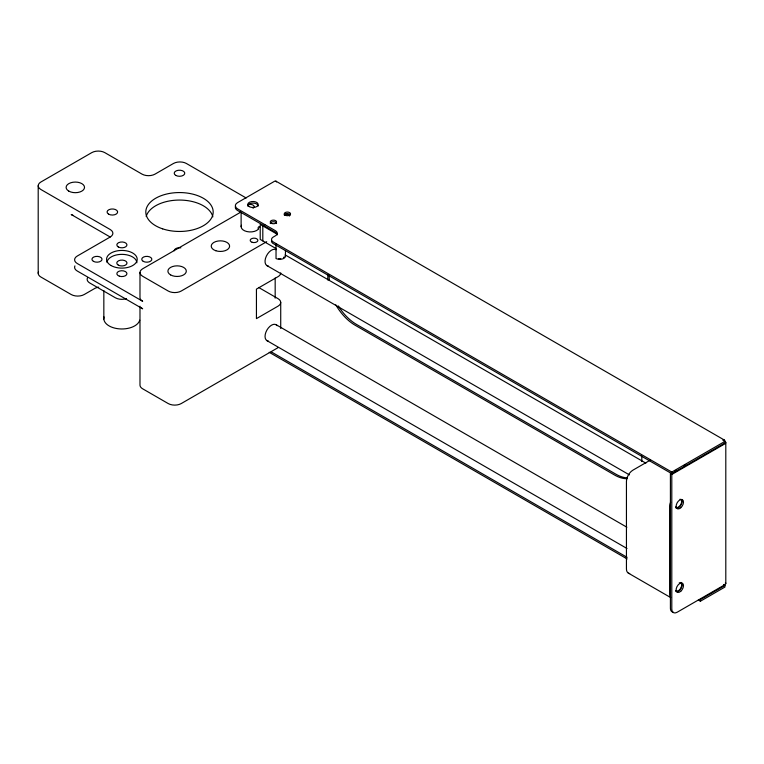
<?xml version="1.0" encoding="UTF-8"?>
<svg xmlns="http://www.w3.org/2000/svg" width="764" height="764" viewBox="0 0 764 764"><rect width="100%" height="100%" fill="white"/><g stroke="black" fill="none" stroke-linecap="round" stroke-linejoin="round"><path stroke-width="1.15" d="M246.161 197.991L186.426 163.496A9.187 5.3 0 0 0 173.428 163.496L155.025 174.125A9.187 5.3 0 0 1 142.028 174.125L104.783 152.619A9.187 5.3 0 0 0 91.785 152.619L40.893 182.004A9.187 5.3 0 0 0 40.893 189.501L110.188 229.515A9.187 5.3 0 0 1 110.188 237.021L77.279 256.026A9.187 5.3 0 0 0 77.279 263.523L142.677 301.283A9.187 5.3 0 0 1 139.984 297.53L139.984 272.528M240.813 212.115L142.677 268.775A9.187 5.3 0 0 0 142.677 276.281L168.233 291.036A9.187 5.3 0 0 0 181.23 291.036L266.703 241.682M264.86 224.731L262.806 225.915L262.806 240.918M278.029 347.677L181.23 403.564A9.187 5.3 0 0 1 168.233 403.564L142.677 388.809A9.187 5.3 0 0 1 139.984 385.056L139.984 306.211M650.126 460.224L632.945 470.147A9.187 5.3 -60 0 0 626.442 481.396L626.442 568.922A9.187 5.3 -60 0 0 629.689 573.544M276.492 181.937A2.941 1.7 -60 0 0 274.477 181.316L237.575 202.622A7.659 4.422 0 0 0 237.575 208.868L275.479 230.757A6.122 3.534 0 0 1 275.479 235.751L273.311 237.002A6.122 3.534 0 0 0 273.311 242.007L671.795 472.066L724.941 441.382L724.941 442.986L671.795 473.67L273.311 243.611A6.122 3.534 0 0 1 271.516 241.109M673.113 612.136A7.659 4.422 -60 0 1 670.41 608.278L670.41 473.67L672.454 472.486M674.497 471.312L676.541 470.127M683.694 466.002L685.738 464.818M670.41 473.67L671.795 474.473L724.941 443.788A2.941 1.7 0 0 0 724.941 441.382A2.941 1.7 -60 0 0 722.859 440.188L724.941 441.382M700.378 601.23L724.941 587.048L724.941 585.453L700.378 599.625L700.378 601.23L698.315 600.036M275.947 181.173L724.329 440.035M276.883 234.042L260.209 224.415L260.209 239.418L275.88 248.462M285.125 254.889L645.857 463.156M266.636 265.433L629.431 474.893M258.614 287.445L278.029 298.657A9.187 5.3 0 0 1 278.029 306.163L256.437 318.626L256.437 289.117L278.029 276.654A9.187 5.3 0 0 0 280.722 272.901M275.766 324.499L626.881 527.217M723.556 584.651L724.941 585.453M110.188 237.021L71.214 214.512A9.187 5.3 0 0 0 73.115 215.352M266.579 340.419L626.986 548.495M271.258 351.879L627.139 557.348M269.195 352.29L627.139 558.942M628.352 573.124L670.63 597.534M725.8 442.585L725.8 583.448M671.795 472.066L671.795 473.67M671.795 474.473L671.795 609.08A7.659 4.422 -60 0 0 677.21 612.212L724.941 584.651A2.941 1.7 0 0 0 725.408 582.598M285.449 250.544L285.449 256.312M280.722 302.41L280.722 328.501M276.033 243.563L276.033 258.566L276.807 258.843A5.663 3.276 0 0 0 282.986 258.767A5.663 3.276 0 0 0 285.373 255.482M275.174 278.01L275.174 298.141M241.118 212.516L241.118 226.641M103.837 290.53L103.837 319.085M38.2 185.757L38.2 273.283M139.736 320.173A18.069 10.429 0 0 1 119.06 328.845A18.069 10.429 0 0 1 104.038 316.907M106.941 262.272A15.003 8.662 0 0 1 122.326 254.364A15.003 8.662 0 0 1 136.89 262.778M126.48 298.628A9.187 5.3 0 0 1 115.393 297.788L89.837 283.033A9.187 5.3 0 0 1 87.459 277.905M258.604 228.713A1.146 0.659 -60 0 1 258.127 227.882A1.146 0.659 -60 0 1 259.015 226.679A1.146 0.659 -60 0 1 259.722 227.195M284.246 214.789A3.066 1.767 0 0 1 287.589 214.407A3.066 1.767 0 0 1 289.48 216.04M270.284 223.537A3.142 1.814 0 0 1 273.416 221.722A3.142 1.814 0 0 1 276.558 223.537M284.141 256.933A4.594 2.655 0 0 1 283.616 257.544M280.77 258.662A4.594 2.655 0 0 1 278.44 258.604M247.603 205.067A3.83 2.206 0 0 1 253.018 205.067A3.83 2.206 0 0 1 253.018 208.2M258.27 229.295A9.187 5.3 0 0 1 246.791 231.54A9.187 5.3 0 0 1 241.434 225.265M268.288 341.04A9.187 5.3 -60 0 1 266.942 330.019A9.187 5.3 -60 0 1 277.16 325.674M268.288 266.025A9.187 5.3 -60 0 1 266.378 256.055A9.187 5.3 -60 0 1 276.129 249.694M174.211 250.773A5.281 3.046 0 0 1 180.858 247.822M146.201 216.527A33.692 19.453 0 0 1 179.769 200.063A33.692 19.453 0 0 1 212.86 216.842M74.901 265.901A9.187 5.3 0 0 0 77.279 271.029L142.677 308.79A9.187 5.3 0 0 1 141.216 307.691M38.515 271.908A9.187 5.3 0 0 0 40.893 277.026L71.214 294.532A9.187 5.3 0 0 0 84.202 294.532L94.602 288.534A9.187 5.3 0 0 1 98.718 287.159M681.02 582.416A5.205 3.008 -60 0 1 681.02 588.433A5.205 3.008 -60 0 1 675.815 591.431M681.612 499.436A5.205 3.008 -60 0 1 680.657 505.481A5.205 3.008 -60 0 1 675.815 507.907M284.351 215.009A3.142 1.814 0 0 1 287.388 213.662A3.142 1.814 0 0 1 290.416 215.009M277.275 234.854A6.122 3.534 0 0 0 275.479 232.351L237.575 210.472A7.659 4.422 0 0 1 235.598 206.204M247.746 206.099A5.205 3.008 0 0 1 252.951 203.09A5.205 3.008 0 0 1 258.156 206.099M724.329 584.298A2.941 1.7 -60 0 1 723.9 584.928M338.328 305.953A38.592 22.28 60 0 0 356.473 324.404L615.918 474.196A38.592 22.28 60 0 0 627.454 477.901M329.313 280.302A38.592 22.28 60 0 1 329.265 274.839M335.788 304.836A38.592 22.28 60 0 0 355.088 325.206L614.533 474.998A38.592 22.28 60 0 0 627.139 478.713M327.861 280.025A38.592 22.28 60 0 1 327.966 274.515M641.693 456.079A38.592 22.28 60 0 1 641.741 461.542M670.63 597.181A9.187 5.3 -60 0 1 669.761 593.924L669.761 506.398A9.187 5.3 -60 0 1 670.63 502.149M679.263 582.817A4.594 2.655 -60 0 1 681.001 587.726A4.594 2.655 -60 0 1 675.605 590.429M680.046 499.217A4.594 2.655 -60 0 1 680.714 504.727A4.594 2.655 -60 0 1 675.605 506.904M118.277 265.108A5.1 2.941 0 0 0 126.814 263.79A5.1 2.941 0 0 0 120.569 260.18A5.1 2.941 0 0 0 118.277 265.108M252.12 242.283A3.83 2.206 0 0 0 257.869 240.364A3.83 2.206 0 0 0 252.12 238.454A3.83 2.206 0 0 0 252.12 242.283M215.83 250.735A9.187 5.3 0 0 0 229.611 246.142A9.187 5.3 0 0 0 215.83 241.548A9.187 5.3 0 0 0 215.83 250.735M170.611 274.906A9.187 5.3 0 0 0 185.986 272.528A9.187 5.3 0 0 0 174.736 266.025A9.187 5.3 0 0 0 170.611 274.906M68.827 191.134A9.187 5.3 0 0 0 84.202 188.756A9.187 5.3 0 0 0 72.943 182.252A9.187 5.3 0 0 0 68.827 191.134M108.622 214.168A5.281 3.046 0 0 0 117.455 212.803A5.281 3.046 0 0 0 110.99 209.069A5.281 3.046 0 0 0 108.622 214.168M162.646 228.856A33.692 19.453 0 0 0 213.185 212.01A33.692 19.453 0 0 0 162.646 195.164A33.692 19.453 0 0 0 162.646 228.856M175.758 175.405A5.281 3.046 0 0 0 184.592 174.039A5.281 3.046 0 0 0 178.127 170.305A5.281 3.046 0 0 0 175.758 175.405M111.057 265.528A15.318 8.843 0 0 0 136.68 261.565A15.318 8.843 0 0 0 117.923 250.735A15.318 8.843 0 0 0 111.057 265.528M119.356 276.176A5.052 2.922 0 0 0 126.939 273.655A5.052 2.922 0 0 0 119.356 271.124A5.052 2.922 0 0 0 119.356 276.176M143.221 261.336A5.052 2.922 0 0 0 151.673 260.027A5.052 2.922 0 0 0 145.485 256.456A5.052 2.922 0 0 0 143.221 261.336M93.409 261.336A5.052 2.922 0 0 0 101.86 260.027A5.052 2.922 0 0 0 95.672 256.456A5.052 2.922 0 0 0 93.409 261.336M118.315 246.963A5.052 2.922 0 0 0 126.767 245.655A5.052 2.922 0 0 0 120.578 242.073A5.052 2.922 0 0 0 118.315 246.963M271.85 223.508A3.142 1.814 0 0 0 276.558 221.942A3.142 1.814 0 0 0 271.85 220.366A3.142 1.814 0 0 0 271.85 223.508M285.822 215.448A3.142 1.814 0 0 0 290.53 213.872A3.142 1.814 0 0 0 285.822 212.306A3.142 1.814 0 0 0 285.822 215.448M249.274 206.624A5.205 3.008 0 0 0 257.984 205.277A5.205 3.008 0 0 0 251.604 201.591A5.205 3.008 0 0 0 249.274 206.624M680.762 591.279A5.205 3.008 -60 0 0 682.414 583.219A5.205 3.008 -60 0 0 676.255 588.681A5.205 3.008 -60 0 0 680.762 591.279M680.762 507.754A5.205 3.008 -60 0 0 682.414 499.694A5.205 3.008 -60 0 0 676.255 505.157A5.205 3.008 -60 0 0 680.762 507.754"/></g></svg>
